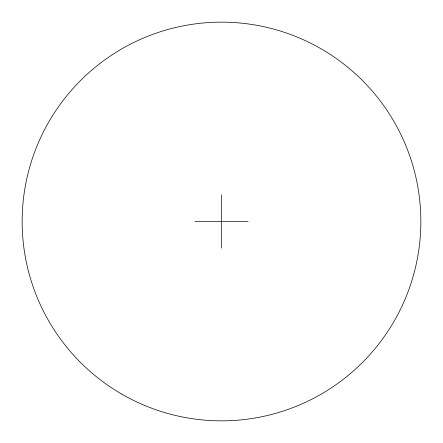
<?xml version="1.0" encoding="UTF-8"?>
<svg xmlns="http://www.w3.org/2000/svg" width="443" height="443" viewBox="0 0 443 443"><rect width="100%" height="100%" fill="white"/><g stroke="black" fill="none" stroke-linecap="round" stroke-linejoin="round"><path stroke-width="0.66" d="M194.92 221.5L248.08 221.5M221.5 194.92L221.5 248.08M121.825 394.143A199.35 199.35 0 0 0 420.85 221.5A199.35 199.35 0 0 0 121.825 48.857A199.35 199.35 0 0 0 121.825 394.143"/></g></svg>
